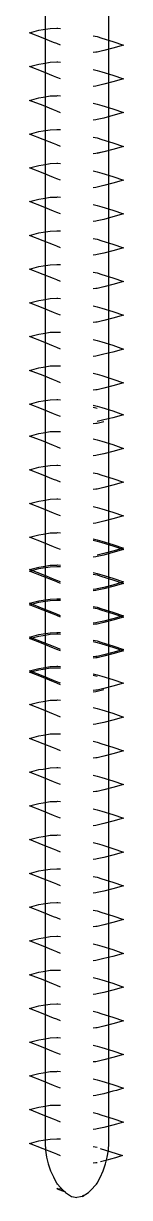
# Model space of a CAD drawing. Extents: x -11.9 to 9.3, y -3.9 to 3.8.
# Drawn here: x -5.79 to -5.703, y -3.869 to -2.779 of the extents above; entities that cross this region are included whole.
import ezdxf

# ---------------------------------------------------------------- set-up
doc = ezdxf.new("R2010")
doc.units = 0
doc.layers.add('SECTIONCUTEDGES', color=7, linetype='CONTINUOUS')

msp = doc.modelspace()

# ---------------------------------------------------------------- linework, layer by layer
at = {"layer": 'SECTIONCUTEDGES'}
for p, q in [((-5.7758, -2.0352), (-5.7758, -3.8182)), ((-5.7171, -3.8182), (-5.7171, -2.0352)), ((-5.7905, -2.7881), (-5.7816, -2.7858)), ((-5.7776, -2.793), (-5.7905, -2.7881)), ((-5.7816, -2.7858), (-5.7776, -2.7852)), ((-5.7776, -2.7852), (-5.7711, -2.7841)), ((-5.7711, -2.7841), (-5.7651, -2.7839)), ((-5.7651, -2.7839), (-5.7641, -2.7838)), ((-5.7641, -2.7838), (-5.7617, -2.784)), ((-5.7683, -2.797), (-5.7776, -2.793)), ((-5.7651, -2.7982), (-5.7683, -2.797)), ((-5.7617, -2.7996), (-5.7651, -2.7982)), ((-5.7316, -2.7908), (-5.7278, -2.7917)), ((-5.7316, -2.7908), (-5.7278, -2.7917)), ((-5.7278, -2.7917), (-5.7234, -2.793)), ((-5.7234, -2.793), (-5.7132, -2.7962)), ((-5.7132, -2.7962), (-5.7033, -2.7996)), ((-5.729, -2.8062), (-5.7316, -2.8065)), ((-5.7278, -2.806), (-5.729, -2.8062)), ((-5.7216, -2.8046), (-5.7278, -2.806)), ((-5.7216, -2.8046), (-5.7278, -2.806)), ((-5.7132, -2.8024), (-5.7216, -2.8046)), ((-5.7033, -2.7996), (-5.7132, -2.8024)), ((-5.7905, -2.8194), (-5.7816, -2.8171)), ((-5.7776, -2.8244), (-5.7905, -2.8194)), ((-5.7816, -2.8171), (-5.7776, -2.8165)), ((-5.7776, -2.8165), (-5.7711, -2.8154)), ((-5.7711, -2.8154), (-5.7651, -2.8152)), ((-5.7651, -2.8152), (-5.7641, -2.8151)), ((-5.7641, -2.8151), (-5.7617, -2.8153)), ((-5.7683, -2.8283), (-5.7776, -2.8244)), ((-5.7651, -2.8295), (-5.7683, -2.8283)), ((-5.7617, -2.8309), (-5.7651, -2.8295)), ((-5.7316, -2.8221), (-5.7278, -2.823)), ((-5.7316, -2.8221), (-5.7278, -2.823)), ((-5.7278, -2.823), (-5.7234, -2.8243)), ((-5.7234, -2.8243), (-5.7132, -2.8275)), ((-5.7132, -2.8275), (-5.7033, -2.8309)), ((-5.7033, -2.8309), (-5.7132, -2.8337)), ((-5.729, -2.8375), (-5.7316, -2.8378)), ((-5.7278, -2.8373), (-5.729, -2.8375)), ((-5.7216, -2.8359), (-5.7278, -2.8373)), ((-5.7216, -2.8359), (-5.7278, -2.8373)), ((-5.7132, -2.8337), (-5.7216, -2.8359)), ((-5.7905, -2.8508), (-5.7816, -2.8484)), ((-5.7776, -2.8557), (-5.7905, -2.8508)), ((-5.7816, -2.8484), (-5.7776, -2.8478)), ((-5.7776, -2.8478), (-5.7711, -2.8467)), ((-5.7711, -2.8467), (-5.7651, -2.8465)), ((-5.7651, -2.8465), (-5.7641, -2.8464)), ((-5.7641, -2.8464), (-5.7617, -2.8466)), ((-5.7316, -2.8535), (-5.7278, -2.8543)), ((-5.7316, -2.8535), (-5.7278, -2.8543)), ((-5.7683, -2.8596), (-5.7776, -2.8557)), ((-5.7651, -2.8608), (-5.7683, -2.8596)), ((-5.7617, -2.8623), (-5.7651, -2.8608)), ((-5.7278, -2.8543), (-5.7234, -2.8557)), ((-5.7234, -2.8557), (-5.7132, -2.8588)), ((-5.7132, -2.8588), (-5.7033, -2.8622)), ((-5.7033, -2.8622), (-5.7132, -2.865)), ((-5.729, -2.8688), (-5.7316, -2.8691)), ((-5.7278, -2.8686), (-5.729, -2.8688)), ((-5.7216, -2.8672), (-5.7278, -2.8686)), ((-5.7216, -2.8672), (-5.7278, -2.8686)), ((-5.7132, -2.865), (-5.7216, -2.8672)), ((-5.7905, -2.8821), (-5.7816, -2.8797)), ((-5.7776, -2.887), (-5.7905, -2.8821)), ((-5.7816, -2.8797), (-5.7776, -2.8791)), ((-5.7776, -2.8791), (-5.7711, -2.878)), ((-5.7711, -2.878), (-5.7651, -2.8778)), ((-5.7651, -2.8778), (-5.7641, -2.8777)), ((-5.7641, -2.8777), (-5.7617, -2.8779)), ((-5.7316, -2.8848), (-5.7278, -2.8857)), ((-5.7316, -2.8848), (-5.7278, -2.8856)), ((-5.7278, -2.8857), (-5.7234, -2.887)), ((-5.7683, -2.8909), (-5.7776, -2.887)), ((-5.7651, -2.8921), (-5.7683, -2.8909)), ((-5.7617, -2.8936), (-5.7651, -2.8921)), ((-5.7234, -2.887), (-5.7132, -2.8902)), ((-5.7132, -2.8964), (-5.7216, -2.8985)), ((-5.7132, -2.8902), (-5.7033, -2.8936)), ((-5.7033, -2.8936), (-5.7132, -2.8964)), ((-5.729, -2.9001), (-5.7316, -2.9004)), ((-5.7278, -2.8999), (-5.729, -2.9001)), ((-5.7216, -2.8985), (-5.7278, -2.9)), ((-5.7216, -2.8985), (-5.7278, -2.8999)), ((-5.7905, -2.9134), (-5.7816, -2.9111)), ((-5.7776, -2.9183), (-5.7905, -2.9134)), ((-5.7816, -2.9111), (-5.7776, -2.9105)), ((-5.7776, -2.9105), (-5.7711, -2.9094)), ((-5.7683, -2.9223), (-5.7776, -2.9183)), ((-5.7711, -2.9094), (-5.7651, -2.9092)), ((-5.7651, -2.9092), (-5.7641, -2.9091)), ((-5.7641, -2.9091), (-5.7617, -2.9093)), ((-5.7316, -2.9161), (-5.7278, -2.917)), ((-5.7316, -2.9161), (-5.7278, -2.917)), ((-5.7278, -2.917), (-5.7234, -2.9183)), ((-5.7234, -2.9183), (-5.7132, -2.9215)), ((-5.7651, -2.9235), (-5.7683, -2.9223)), ((-5.7617, -2.9249), (-5.7651, -2.9235)), ((-5.7132, -2.9277), (-5.7216, -2.9299)), ((-5.7132, -2.9215), (-5.7033, -2.9249)), ((-5.7033, -2.9249), (-5.7132, -2.9277)), ((-5.7776, -2.9418), (-5.7711, -2.9407)), ((-5.7711, -2.9407), (-5.7651, -2.9405)), ((-5.7651, -2.9405), (-5.7641, -2.9404)), ((-5.7641, -2.9404), (-5.7617, -2.9406)), ((-5.729, -2.9315), (-5.7316, -2.9318)), ((-5.7278, -2.9313), (-5.729, -2.9315)), ((-5.7216, -2.9299), (-5.7278, -2.9313)), ((-5.7216, -2.9299), (-5.7278, -2.9313)), ((-5.7905, -2.9447), (-5.7816, -2.9424)), ((-5.7776, -2.9496), (-5.7905, -2.9447)), ((-5.7816, -2.9424), (-5.7776, -2.9418)), ((-5.7683, -2.9536), (-5.7776, -2.9496)), ((-5.7316, -2.9474), (-5.7278, -2.9483)), ((-5.7316, -2.9474), (-5.7278, -2.9483)), ((-5.7278, -2.9483), (-5.7234, -2.9496)), ((-5.7234, -2.9496), (-5.7132, -2.9528)), ((-5.7651, -2.9548), (-5.7683, -2.9536)), ((-5.7617, -2.9562), (-5.7651, -2.9548)), ((-5.7216, -2.9612), (-5.7278, -2.9626)), ((-5.7216, -2.9612), (-5.7278, -2.9626)), ((-5.7132, -2.959), (-5.7216, -2.9612)), ((-5.7132, -2.9528), (-5.7033, -2.9562)), ((-5.7033, -2.9562), (-5.7132, -2.959)), ((-5.7816, -2.9737), (-5.7776, -2.9731)), ((-5.7776, -2.9731), (-5.7711, -2.972)), ((-5.7711, -2.972), (-5.7651, -2.9718)), ((-5.7651, -2.9718), (-5.7641, -2.9717)), ((-5.7641, -2.9717), (-5.7617, -2.9719)), ((-5.729, -2.9628), (-5.7316, -2.9631)), ((-5.7278, -2.9626), (-5.729, -2.9628)), ((-5.7905, -2.9761), (-5.7816, -2.9737)), ((-5.7776, -2.981), (-5.7905, -2.9761)), ((-5.7683, -2.9849), (-5.7776, -2.981)), ((-5.7316, -2.9788), (-5.7278, -2.9796)), ((-5.7316, -2.9788), (-5.7278, -2.9796)), ((-5.7278, -2.9796), (-5.7234, -2.981)), ((-5.7234, -2.981), (-5.7132, -2.9841)), ((-5.7132, -2.9841), (-5.7033, -2.9875)), ((-5.7651, -2.9861), (-5.7683, -2.9849)), ((-5.7617, -2.9876), (-5.7651, -2.9861)), ((-5.729, -2.9941), (-5.7316, -2.9944)), ((-5.7278, -2.9939), (-5.729, -2.9941)), ((-5.7216, -2.9925), (-5.7278, -2.9939)), ((-5.7216, -2.9925), (-5.7278, -2.9939)), ((-5.7132, -2.9903), (-5.7216, -2.9925)), ((-5.7033, -2.9875), (-5.7132, -2.9903)), ((-5.7905, -3.0074), (-5.7816, -3.005)), ((-5.7816, -3.005), (-5.7776, -3.0044)), ((-5.7776, -3.0044), (-5.7711, -3.0033)), ((-5.7711, -3.0033), (-5.7651, -3.0031)), ((-5.7651, -3.0031), (-5.7641, -3.003)), ((-5.7641, -3.003), (-5.7617, -3.0032)), ((-5.7776, -3.0123), (-5.7905, -3.0074)), ((-5.7683, -3.0162), (-5.7776, -3.0123)), ((-5.7651, -3.0174), (-5.7683, -3.0162)), ((-5.7316, -3.0101), (-5.7278, -3.0109)), ((-5.7316, -3.0101), (-5.7278, -3.0109)), ((-5.7278, -3.0109), (-5.7234, -3.0123)), ((-5.7234, -3.0123), (-5.7132, -3.0154)), ((-5.7132, -3.0154), (-5.7033, -3.0189)), ((-5.7617, -3.0189), (-5.7651, -3.0174)), ((-5.729, -3.0254), (-5.7316, -3.0257)), ((-5.7278, -3.0252), (-5.729, -3.0254)), ((-5.7216, -3.0238), (-5.7278, -3.0252)), ((-5.7216, -3.0238), (-5.7278, -3.0252)), ((-5.7132, -3.0216), (-5.7216, -3.0238)), ((-5.7033, -3.0189), (-5.7132, -3.0216)), ((-5.7905, -3.0387), (-5.7816, -3.0364)), ((-5.7776, -3.0436), (-5.7905, -3.0387)), ((-5.7816, -3.0364), (-5.7776, -3.0358)), ((-5.7776, -3.0358), (-5.7711, -3.0346)), ((-5.7711, -3.0346), (-5.7651, -3.0344)), ((-5.7651, -3.0344), (-5.7641, -3.0343)), ((-5.7641, -3.0343), (-5.7617, -3.0345)), ((-5.7683, -3.0475), (-5.7776, -3.0436)), ((-5.7651, -3.0487), (-5.7683, -3.0475)), ((-5.7617, -3.0502), (-5.7651, -3.0487)), ((-5.7316, -3.0414), (-5.7278, -3.0423)), ((-5.7316, -3.0414), (-5.7278, -3.0423)), ((-5.7278, -3.0423), (-5.7234, -3.0436)), ((-5.7234, -3.0436), (-5.7132, -3.0467)), ((-5.7132, -3.0467), (-5.7033, -3.0502)), ((-5.729, -3.0567), (-5.7316, -3.057)), ((-5.7278, -3.0565), (-5.729, -3.0567)), ((-5.7216, -3.0551), (-5.7278, -3.0565)), ((-5.7216, -3.0551), (-5.7278, -3.0565)), ((-5.7132, -3.053), (-5.7216, -3.0551)), ((-5.7033, -3.0502), (-5.7132, -3.053)), ((-5.7905, -3.07), (-5.7816, -3.0677)), ((-5.7776, -3.0749), (-5.7905, -3.07)), ((-5.7816, -3.0677), (-5.7776, -3.0671)), ((-5.7776, -3.0671), (-5.7711, -3.0659)), ((-5.7711, -3.0659), (-5.7651, -3.0657)), ((-5.7651, -3.0657), (-5.7641, -3.0657)), ((-5.7641, -3.0657), (-5.7617, -3.0658)), ((-5.7683, -3.0788), (-5.7776, -3.0749)), ((-5.7651, -3.08), (-5.7683, -3.0788)), ((-5.7617, -3.0815), (-5.7651, -3.08)), ((-5.7316, -3.0727), (-5.7278, -3.0736)), ((-5.7316, -3.0727), (-5.7278, -3.0736)), ((-5.7278, -3.0736), (-5.7234, -3.0749)), ((-5.7234, -3.0749), (-5.7132, -3.078)), ((-5.7132, -3.078), (-5.7033, -3.0815)), ((-5.7033, -3.0815), (-5.7132, -3.0843)), ((-5.729, -3.088), (-5.7316, -3.0884)), ((-5.7278, -3.0879), (-5.729, -3.088)), ((-5.7216, -3.0864), (-5.7278, -3.0879)), ((-5.7216, -3.0864), (-5.7278, -3.0879)), ((-5.7132, -3.0843), (-5.7216, -3.0864)), ((-5.7905, -3.1013), (-5.7816, -3.099)), ((-5.7776, -3.1062), (-5.7905, -3.1013)), ((-5.7816, -3.099), (-5.7776, -3.0984)), ((-5.7776, -3.0984), (-5.7711, -3.0972)), ((-5.7711, -3.0972), (-5.7651, -3.097)), ((-5.7651, -3.097), (-5.7641, -3.097)), ((-5.7641, -3.097), (-5.7617, -3.0972)), ((-5.7316, -3.104), (-5.7278, -3.1049)), ((-5.7316, -3.104), (-5.7278, -3.1049)), ((-5.7683, -3.1101), (-5.7776, -3.1062)), ((-5.7651, -3.1113), (-5.7683, -3.1101)), ((-5.7617, -3.1128), (-5.7651, -3.1113)), ((-5.7278, -3.1049), (-5.7234, -3.1062)), ((-5.7234, -3.1062), (-5.7132, -3.1094)), ((-5.7132, -3.1094), (-5.7033, -3.1128)), ((-5.7033, -3.1128), (-5.7132, -3.1156)), ((-5.729, -3.1194), (-5.7316, -3.1197)), ((-5.7278, -3.1192), (-5.729, -3.1194)), ((-5.7216, -3.1177), (-5.7278, -3.1192)), ((-5.7216, -3.1177), (-5.7278, -3.1192)), ((-5.7132, -3.1156), (-5.7216, -3.1177)), ((-5.7905, -3.1326), (-5.7816, -3.1303)), ((-5.7776, -3.1375), (-5.7905, -3.1326)), ((-5.7816, -3.1303), (-5.7776, -3.1297)), ((-5.7776, -3.1297), (-5.7711, -3.1285)), ((-5.7711, -3.1285), (-5.7651, -3.1284)), ((-5.7651, -3.1284), (-5.7641, -3.1283)), ((-5.7641, -3.1283), (-5.7617, -3.1285)), ((-5.7316, -3.1336), (-5.7278, -3.1345)), ((-5.7316, -3.1353), (-5.7278, -3.1362)), ((-5.7278, -3.1345), (-5.7234, -3.1358)), ((-5.7234, -3.1358), (-5.7132, -3.1389)), ((-5.7683, -3.1415), (-5.7776, -3.1375)), ((-5.7651, -3.1427), (-5.7683, -3.1415)), ((-5.7617, -3.1441), (-5.7651, -3.1427)), ((-5.7216, -3.1473), (-5.7278, -3.1488)), ((-5.7132, -3.1452), (-5.7216, -3.1473)), ((-5.7132, -3.1389), (-5.7033, -3.1424)), ((-5.7033, -3.1424), (-5.7132, -3.1452)), ((-5.7776, -3.1593), (-5.7711, -3.1581)), ((-5.7711, -3.1581), (-5.7651, -3.1579)), ((-5.7651, -3.1579), (-5.7641, -3.1579)), ((-5.7641, -3.1579), (-5.7617, -3.158)), ((-5.729, -3.1507), (-5.7316, -3.151)), ((-5.7278, -3.1505), (-5.729, -3.1507)), ((-5.7216, -3.1491), (-5.7278, -3.1505)), ((-5.7905, -3.1622), (-5.7816, -3.1599)), ((-5.7776, -3.1671), (-5.7905, -3.1622)), ((-5.7816, -3.1599), (-5.7776, -3.1593)), ((-5.7683, -3.171), (-5.7776, -3.1671)), ((-5.7316, -3.1649), (-5.7278, -3.1658)), ((-5.7316, -3.1649), (-5.7278, -3.1658)), ((-5.7278, -3.1658), (-5.7234, -3.1671)), ((-5.7234, -3.1671), (-5.7132, -3.1702)), ((-5.7651, -3.1722), (-5.7683, -3.171)), ((-5.7617, -3.1737), (-5.7651, -3.1722)), ((-5.729, -3.1802), (-5.7316, -3.1806)), ((-5.7278, -3.1801), (-5.729, -3.1802)), ((-5.7216, -3.1786), (-5.7278, -3.1801)), ((-5.7216, -3.1786), (-5.7278, -3.1801)), ((-5.7132, -3.1765), (-5.7216, -3.1786)), ((-5.7132, -3.1702), (-5.7033, -3.1737)), ((-5.7033, -3.1737), (-5.7132, -3.1765)), ((-5.7816, -3.1912), (-5.7776, -3.1906)), ((-5.7776, -3.1906), (-5.7711, -3.1894)), ((-5.7711, -3.1894), (-5.7651, -3.1893)), ((-5.7651, -3.1893), (-5.7641, -3.1892)), ((-5.7641, -3.1892), (-5.7617, -3.1894)), ((-5.7905, -3.1935), (-5.7816, -3.1912)), ((-5.7776, -3.1984), (-5.7905, -3.1935)), ((-5.7683, -3.2024), (-5.7776, -3.1984)), ((-5.7316, -3.1962), (-5.7278, -3.1971)), ((-5.7316, -3.1962), (-5.7278, -3.1971)), ((-5.7278, -3.1971), (-5.7234, -3.1984)), ((-5.7234, -3.1984), (-5.7132, -3.2016)), ((-5.7132, -3.2016), (-5.7033, -3.205)), ((-5.7651, -3.2036), (-5.7683, -3.2024)), ((-5.7617, -3.205), (-5.7651, -3.2036)), ((-5.729, -3.2116), (-5.7316, -3.2119)), ((-5.7278, -3.2114), (-5.729, -3.2116)), ((-5.7216, -3.2099), (-5.7278, -3.2114)), ((-5.7216, -3.2099), (-5.7278, -3.2114)), ((-5.7132, -3.2078), (-5.7216, -3.2099)), ((-5.7033, -3.205), (-5.7132, -3.2078)), ((-5.7905, -3.2248), (-5.7816, -3.2225)), ((-5.7816, -3.2225), (-5.7776, -3.2219)), ((-5.7776, -3.2219), (-5.7711, -3.2208)), ((-5.7711, -3.2208), (-5.7651, -3.2206)), ((-5.7651, -3.2206), (-5.7641, -3.2205)), ((-5.7641, -3.2205), (-5.7617, -3.2207)), ((-5.7776, -3.2297), (-5.7905, -3.2248)), ((-5.7683, -3.2337), (-5.7776, -3.2297)), ((-5.7651, -3.2349), (-5.7683, -3.2337)), ((-5.7316, -3.2275), (-5.7278, -3.2284)), ((-5.7316, -3.2275), (-5.7278, -3.2284)), ((-5.7278, -3.2284), (-5.7234, -3.2297)), ((-5.7234, -3.2297), (-5.7132, -3.2329)), ((-5.7132, -3.2329), (-5.7033, -3.2363)), ((-5.7617, -3.2363), (-5.7651, -3.2349)), ((-5.729, -3.2429), (-5.7316, -3.2432)), ((-5.7278, -3.2427), (-5.729, -3.2429)), ((-5.7216, -3.2413), (-5.7278, -3.2427)), ((-5.7216, -3.2413), (-5.7278, -3.2427)), ((-5.7132, -3.2391), (-5.7216, -3.2413)), ((-5.7033, -3.2363), (-5.7132, -3.2391)), ((-5.7905, -3.2561), (-5.7816, -3.2538)), ((-5.7776, -3.261), (-5.7905, -3.2561)), ((-5.7816, -3.2538), (-5.7776, -3.2532)), ((-5.7776, -3.2532), (-5.7711, -3.2521)), ((-5.7711, -3.2521), (-5.7651, -3.2519)), ((-5.7651, -3.2519), (-5.7641, -3.2518)), ((-5.7641, -3.2518), (-5.7617, -3.252)), ((-5.7683, -3.265), (-5.7776, -3.261)), ((-5.7651, -3.2662), (-5.7683, -3.265)), ((-5.7617, -3.2676), (-5.7651, -3.2662)), ((-5.7316, -3.2575), (-5.7278, -3.2584)), ((-5.7316, -3.2588), (-5.7278, -3.2597)), ((-5.7316, -3.2588), (-5.7278, -3.2597)), ((-5.7278, -3.2584), (-5.7234, -3.2597)), ((-5.7278, -3.2597), (-5.7234, -3.261)), ((-5.7234, -3.2597), (-5.7132, -3.2629)), ((-5.7234, -3.261), (-5.7132, -3.2642)), ((-5.7132, -3.2629), (-5.7033, -3.2663)), ((-5.7132, -3.2642), (-5.7033, -3.2676)), ((-5.7033, -3.2663), (-5.7132, -3.2691)), ((-5.729, -3.2742), (-5.7316, -3.2745)), ((-5.7278, -3.274), (-5.729, -3.2742)), ((-5.7216, -3.2713), (-5.7278, -3.2727)), ((-5.7216, -3.2726), (-5.7278, -3.274)), ((-5.7216, -3.2726), (-5.7278, -3.274)), ((-5.7132, -3.2691), (-5.7216, -3.2713)), ((-5.7132, -3.2704), (-5.7216, -3.2726)), ((-5.7033, -3.2676), (-5.7132, -3.2704)), ((-5.7905, -3.2861), (-5.7816, -3.2838)), ((-5.7905, -3.2875), (-5.7816, -3.2851)), ((-5.7776, -3.291), (-5.7905, -3.2861)), ((-5.7776, -3.2924), (-5.7905, -3.2875)), ((-5.7816, -3.2838), (-5.7776, -3.2832)), ((-5.7816, -3.2851), (-5.7776, -3.2845)), ((-5.7776, -3.2832), (-5.7711, -3.2821)), ((-5.7776, -3.2845), (-5.7711, -3.2834)), ((-5.7711, -3.2821), (-5.7651, -3.2819)), ((-5.7711, -3.2834), (-5.7651, -3.2832)), ((-5.7651, -3.2819), (-5.7641, -3.2818)), ((-5.7651, -3.2832), (-5.7641, -3.2831)), ((-5.7641, -3.2818), (-5.7617, -3.282)), ((-5.7641, -3.2831), (-5.7617, -3.2833)), ((-5.7316, -3.2888), (-5.7278, -3.2897)), ((-5.7316, -3.2888), (-5.7278, -3.2897)), ((-5.7683, -3.295), (-5.7776, -3.291)), ((-5.7683, -3.2963), (-5.7776, -3.2924)), ((-5.7651, -3.2962), (-5.7683, -3.295)), ((-5.7651, -3.2975), (-5.7683, -3.2963)), ((-5.7617, -3.2976), (-5.7651, -3.2962)), ((-5.7617, -3.299), (-5.7651, -3.2975)), ((-5.7316, -3.2902), (-5.7278, -3.291)), ((-5.7316, -3.2902), (-5.7278, -3.291)), ((-5.7278, -3.2897), (-5.7234, -3.291)), ((-5.7278, -3.291), (-5.7234, -3.2924)), ((-5.7234, -3.291), (-5.7132, -3.2942)), ((-5.7234, -3.2924), (-5.7132, -3.2955)), ((-5.7132, -3.2942), (-5.7033, -3.2976)), ((-5.7132, -3.2955), (-5.7033, -3.2989)), ((-5.7033, -3.2976), (-5.7132, -3.3004)), ((-5.7033, -3.2989), (-5.7132, -3.3017)), ((-5.729, -3.3042), (-5.7316, -3.3045)), ((-5.729, -3.3055), (-5.7316, -3.3058)), ((-5.7278, -3.304), (-5.729, -3.3042)), ((-5.7278, -3.3053), (-5.729, -3.3055)), ((-5.7216, -3.3026), (-5.7278, -3.304)), ((-5.7216, -3.3026), (-5.7278, -3.304)), ((-5.7216, -3.3039), (-5.7278, -3.3053)), ((-5.7216, -3.3039), (-5.7278, -3.3053)), ((-5.7132, -3.3004), (-5.7216, -3.3026)), ((-5.7132, -3.3017), (-5.7216, -3.3039)), ((-5.7905, -3.3174), (-5.7816, -3.3151)), ((-5.7905, -3.3188), (-5.7816, -3.3164)), ((-5.7776, -3.3224), (-5.7905, -3.3174)), ((-5.7776, -3.3237), (-5.7905, -3.3188)), ((-5.7816, -3.3151), (-5.7776, -3.3145)), ((-5.7816, -3.3164), (-5.7776, -3.3158)), ((-5.7776, -3.3145), (-5.7711, -3.3134)), ((-5.7776, -3.3158), (-5.7711, -3.3147)), ((-5.7711, -3.3134), (-5.7651, -3.3132)), ((-5.7711, -3.3147), (-5.7651, -3.3145)), ((-5.7651, -3.3132), (-5.7641, -3.3131)), ((-5.7651, -3.3145), (-5.7641, -3.3144)), ((-5.7641, -3.3131), (-5.7617, -3.3133)), ((-5.7641, -3.3144), (-5.7617, -3.3146)), ((-5.7316, -3.3202), (-5.7278, -3.321)), ((-5.7316, -3.3202), (-5.7278, -3.321)), ((-5.7316, -3.3215), (-5.7278, -3.3223)), ((-5.7316, -3.3215), (-5.7278, -3.3223)), ((-5.7278, -3.321), (-5.7234, -3.3224)), ((-5.7683, -3.3263), (-5.7776, -3.3224)), ((-5.7683, -3.3276), (-5.7776, -3.3237)), ((-5.7651, -3.3275), (-5.7683, -3.3263)), ((-5.7651, -3.3288), (-5.7683, -3.3276)), ((-5.7617, -3.329), (-5.7651, -3.3275)), ((-5.7617, -3.3303), (-5.7651, -3.3288)), ((-5.7278, -3.3223), (-5.7234, -3.3237)), ((-5.7234, -3.3224), (-5.7132, -3.3255)), ((-5.7234, -3.3237), (-5.7132, -3.3268)), ((-5.7132, -3.3317), (-5.7216, -3.3339)), ((-5.7132, -3.3255), (-5.7033, -3.3289)), ((-5.7132, -3.3268), (-5.7033, -3.3303)), ((-5.7033, -3.3289), (-5.7132, -3.3317)), ((-5.7033, -3.3303), (-5.7132, -3.333)), ((-5.729, -3.3355), (-5.7316, -3.3358)), ((-5.729, -3.3368), (-5.7316, -3.3371)), ((-5.7278, -3.3353), (-5.729, -3.3355)), ((-5.7278, -3.3366), (-5.729, -3.3368)), ((-5.7216, -3.3339), (-5.7278, -3.3353)), ((-5.7216, -3.3339), (-5.7278, -3.3353)), ((-5.7216, -3.3352), (-5.7278, -3.3366)), ((-5.7216, -3.3352), (-5.7278, -3.3366)), ((-5.7132, -3.333), (-5.7216, -3.3352)), ((-5.7905, -3.3488), (-5.7816, -3.3464)), ((-5.7905, -3.3501), (-5.7816, -3.3478)), ((-5.7776, -3.3537), (-5.7905, -3.3488)), ((-5.7776, -3.355), (-5.7905, -3.3501)), ((-5.7816, -3.3464), (-5.7776, -3.3458)), ((-5.7816, -3.3478), (-5.7776, -3.3472)), ((-5.7776, -3.3458), (-5.7711, -3.3447)), ((-5.7776, -3.3472), (-5.7711, -3.346)), ((-5.7683, -3.3576), (-5.7776, -3.3537)), ((-5.7711, -3.3447), (-5.7651, -3.3445)), ((-5.7711, -3.346), (-5.7651, -3.3458)), ((-5.7651, -3.3445), (-5.7641, -3.3444)), ((-5.7651, -3.3458), (-5.7641, -3.3457)), ((-5.7641, -3.3444), (-5.7617, -3.3446)), ((-5.7641, -3.3457), (-5.7617, -3.3459)), ((-5.7316, -3.3515), (-5.7278, -3.3523)), ((-5.7316, -3.3515), (-5.7278, -3.3523)), ((-5.7316, -3.3528), (-5.7278, -3.3536)), ((-5.7316, -3.3528), (-5.7278, -3.3536)), ((-5.7278, -3.3523), (-5.7234, -3.3537)), ((-5.7278, -3.3536), (-5.7234, -3.355)), ((-5.7234, -3.3537), (-5.7132, -3.3568)), ((-5.7683, -3.3589), (-5.7776, -3.355)), ((-5.7651, -3.3588), (-5.7683, -3.3576)), ((-5.7651, -3.3601), (-5.7683, -3.3589)), ((-5.7617, -3.3603), (-5.7651, -3.3588)), ((-5.7617, -3.3616), (-5.7651, -3.3601)), ((-5.7216, -3.3652), (-5.7278, -3.3666)), ((-5.7216, -3.3652), (-5.7278, -3.3666)), ((-5.7234, -3.355), (-5.7132, -3.3581)), ((-5.7132, -3.363), (-5.7216, -3.3652)), ((-5.7132, -3.3644), (-5.7216, -3.3665)), ((-5.7132, -3.3568), (-5.7033, -3.3603)), ((-5.7132, -3.3581), (-5.7033, -3.3616)), ((-5.7033, -3.3603), (-5.7132, -3.363)), ((-5.7033, -3.3616), (-5.7132, -3.3644)), ((-5.7776, -3.3772), (-5.7711, -3.376)), ((-5.7711, -3.376), (-5.7651, -3.3758)), ((-5.7651, -3.3758), (-5.7641, -3.3757)), ((-5.7641, -3.3757), (-5.7617, -3.3759)), ((-5.729, -3.3668), (-5.7316, -3.3671)), ((-5.729, -3.3681), (-5.7316, -3.3684)), ((-5.7278, -3.3666), (-5.729, -3.3668)), ((-5.7278, -3.3679), (-5.729, -3.3681)), ((-5.7216, -3.3665), (-5.7278, -3.3679)), ((-5.7216, -3.3665), (-5.7278, -3.3679)), ((-5.7905, -3.3801), (-5.7816, -3.3778)), ((-5.7905, -3.3814), (-5.7816, -3.3791)), ((-5.7776, -3.385), (-5.7905, -3.3801)), ((-5.7776, -3.3863), (-5.7905, -3.3814)), ((-5.7816, -3.3778), (-5.7776, -3.3772)), ((-5.7816, -3.3791), (-5.7776, -3.3785)), ((-5.7776, -3.3785), (-5.7711, -3.3773)), ((-5.7683, -3.3889), (-5.7776, -3.385)), ((-5.7683, -3.3902), (-5.7776, -3.3863)), ((-5.7711, -3.3773), (-5.7651, -3.3771)), ((-5.7651, -3.3771), (-5.7641, -3.3771)), ((-5.7641, -3.3771), (-5.7617, -3.3772)), ((-5.7316, -3.3828), (-5.7278, -3.3836)), ((-5.7316, -3.3828), (-5.7278, -3.3836)), ((-5.7316, -3.3841), (-5.7278, -3.385)), ((-5.7278, -3.3836), (-5.7234, -3.385)), ((-5.7234, -3.385), (-5.7132, -3.3881)), ((-5.7651, -3.3901), (-5.7683, -3.3889)), ((-5.7651, -3.3914), (-5.7683, -3.3902)), ((-5.7617, -3.3916), (-5.7651, -3.3901)), ((-5.7617, -3.3929), (-5.7651, -3.3914)), ((-5.729, -3.3981), (-5.7316, -3.3984)), ((-5.7278, -3.3979), (-5.729, -3.3981)), ((-5.7216, -3.3965), (-5.7278, -3.3979)), ((-5.7216, -3.3965), (-5.7278, -3.3979)), ((-5.7216, -3.3978), (-5.7278, -3.3993)), ((-5.7132, -3.3943), (-5.7216, -3.3965)), ((-5.7132, -3.3881), (-5.7033, -3.3916)), ((-5.7033, -3.3916), (-5.7132, -3.3943)), ((-5.7816, -3.4091), (-5.7776, -3.4085)), ((-5.7776, -3.4085), (-5.7711, -3.4073)), ((-5.7711, -3.4073), (-5.7651, -3.4071)), ((-5.7651, -3.4071), (-5.7641, -3.407)), ((-5.7641, -3.407), (-5.7617, -3.4072)), ((-5.729, -3.3994), (-5.7316, -3.3998)), ((-5.7278, -3.3993), (-5.729, -3.3994)), ((-5.7905, -3.4114), (-5.7816, -3.4091)), ((-5.7776, -3.4163), (-5.7905, -3.4114)), ((-5.7683, -3.4202), (-5.7776, -3.4163)), ((-5.7316, -3.4141), (-5.7278, -3.415)), ((-5.7316, -3.4141), (-5.7278, -3.415)), ((-5.7278, -3.415), (-5.7234, -3.4163)), ((-5.7234, -3.4163), (-5.7132, -3.4194)), ((-5.7132, -3.4194), (-5.7033, -3.4229)), ((-5.7651, -3.4214), (-5.7683, -3.4202)), ((-5.7617, -3.4229), (-5.7651, -3.4214)), ((-5.729, -3.4294), (-5.7316, -3.4298)), ((-5.7278, -3.4293), (-5.729, -3.4294)), ((-5.7216, -3.4278), (-5.7278, -3.4293)), ((-5.7216, -3.4278), (-5.7278, -3.4293)), ((-5.7132, -3.4257), (-5.7216, -3.4278)), ((-5.7033, -3.4229), (-5.7132, -3.4257)), ((-5.7905, -3.4427), (-5.7816, -3.4404)), ((-5.7816, -3.4404), (-5.7776, -3.4398)), ((-5.7776, -3.4398), (-5.7711, -3.4386)), ((-5.7711, -3.4386), (-5.7651, -3.4384)), ((-5.7651, -3.4384), (-5.7641, -3.4384)), ((-5.7641, -3.4384), (-5.7617, -3.4386)), ((-5.7776, -3.4476), (-5.7905, -3.4427)), ((-5.7683, -3.4515), (-5.7776, -3.4476)), ((-5.7651, -3.4527), (-5.7683, -3.4515)), ((-5.7316, -3.4454), (-5.7278, -3.4463)), ((-5.7316, -3.4454), (-5.7278, -3.4463)), ((-5.7278, -3.4463), (-5.7234, -3.4476)), ((-5.7234, -3.4476), (-5.7132, -3.4508)), ((-5.7132, -3.4508), (-5.7033, -3.4542)), ((-5.7617, -3.4542), (-5.7651, -3.4527)), ((-5.729, -3.4607), (-5.7316, -3.4611)), ((-5.7278, -3.4606), (-5.729, -3.4607)), ((-5.7216, -3.4591), (-5.7278, -3.4606)), ((-5.7216, -3.4591), (-5.7278, -3.4606)), ((-5.7132, -3.457), (-5.7216, -3.4591)), ((-5.7033, -3.4542), (-5.7132, -3.457)), ((-5.7905, -3.474), (-5.7816, -3.4717)), ((-5.7776, -3.4789), (-5.7905, -3.474)), ((-5.7816, -3.4717), (-5.7776, -3.4711)), ((-5.7776, -3.4711), (-5.7711, -3.4699)), ((-5.7711, -3.4699), (-5.7651, -3.4698)), ((-5.7651, -3.4698), (-5.7641, -3.4697)), ((-5.7641, -3.4697), (-5.7617, -3.4699)), ((-5.7683, -3.4829), (-5.7776, -3.4789)), ((-5.7651, -3.4841), (-5.7683, -3.4829)), ((-5.7617, -3.4855), (-5.7651, -3.4841)), ((-5.7316, -3.4767), (-5.7278, -3.4776)), ((-5.7316, -3.4767), (-5.7278, -3.4776)), ((-5.7278, -3.4776), (-5.7234, -3.4789)), ((-5.7234, -3.4789), (-5.7132, -3.4821)), ((-5.7132, -3.4821), (-5.7033, -3.4855)), ((-5.729, -3.4921), (-5.7316, -3.4924)), ((-5.7278, -3.4919), (-5.729, -3.4921)), ((-5.7216, -3.4904), (-5.7278, -3.4919)), ((-5.7216, -3.4904), (-5.7278, -3.4919)), ((-5.7132, -3.4883), (-5.7216, -3.4904)), ((-5.7033, -3.4855), (-5.7132, -3.4883)), ((-5.7905, -3.5053), (-5.7816, -3.503)), ((-5.7776, -3.5102), (-5.7905, -3.5053)), ((-5.7816, -3.503), (-5.7776, -3.5024)), ((-5.7776, -3.5024), (-5.7711, -3.5013)), ((-5.7711, -3.5013), (-5.7651, -3.5011)), ((-5.7651, -3.5011), (-5.7641, -3.501)), ((-5.7641, -3.501), (-5.7617, -3.5012)), ((-5.7683, -3.5142), (-5.7776, -3.5102)), ((-5.7651, -3.5154), (-5.7683, -3.5142)), ((-5.7617, -3.5168), (-5.7651, -3.5154)), ((-5.7316, -3.508), (-5.7278, -3.5089)), ((-5.7316, -3.508), (-5.7278, -3.5089)), ((-5.7278, -3.5089), (-5.7234, -3.5102)), ((-5.7234, -3.5102), (-5.7132, -3.5134)), ((-5.7132, -3.5134), (-5.7033, -3.5168)), ((-5.7033, -3.5168), (-5.7132, -3.5196)), ((-5.729, -3.5234), (-5.7316, -3.5237)), ((-5.7278, -3.5232), (-5.729, -3.5234)), ((-5.7216, -3.5218), (-5.7278, -3.5232)), ((-5.7216, -3.5218), (-5.7278, -3.5232)), ((-5.7132, -3.5196), (-5.7216, -3.5218)), ((-5.7905, -3.5366), (-5.7816, -3.5343)), ((-5.7776, -3.5416), (-5.7905, -3.5366)), ((-5.7816, -3.5343), (-5.7776, -3.5337)), ((-5.7776, -3.5337), (-5.7711, -3.5326)), ((-5.7711, -3.5326), (-5.7651, -3.5324)), ((-5.7651, -3.5324), (-5.7641, -3.5323)), ((-5.7641, -3.5323), (-5.7617, -3.5325)), ((-5.7316, -3.5394), (-5.7278, -3.5402)), ((-5.7316, -3.5394), (-5.7278, -3.5402)), ((-5.7683, -3.5455), (-5.7776, -3.5416)), ((-5.7651, -3.5467), (-5.7683, -3.5455)), ((-5.7617, -3.5481), (-5.7651, -3.5467)), ((-5.7278, -3.5402), (-5.7234, -3.5415)), ((-5.7234, -3.5415), (-5.7132, -3.5447)), ((-5.7132, -3.5447), (-5.7033, -3.5481)), ((-5.7033, -3.5481), (-5.7132, -3.5509)), ((-5.729, -3.5547), (-5.7316, -3.555)), ((-5.7278, -3.5545), (-5.729, -3.5547)), ((-5.7216, -3.5531), (-5.7278, -3.5545)), ((-5.7216, -3.5531), (-5.7278, -3.5545)), ((-5.7132, -3.5509), (-5.7216, -3.5531)), ((-5.7905, -3.568), (-5.7816, -3.5656)), ((-5.7776, -3.5729), (-5.7905, -3.568)), ((-5.7816, -3.5656), (-5.7776, -3.565)), ((-5.7776, -3.565), (-5.7711, -3.5639)), ((-5.7711, -3.5639), (-5.7651, -3.5637)), ((-5.7651, -3.5637), (-5.7641, -3.5636)), ((-5.7641, -3.5636), (-5.7617, -3.5638)), ((-5.7316, -3.5707), (-5.7278, -3.5715)), ((-5.7316, -3.5707), (-5.7278, -3.5715)), ((-5.7278, -3.5715), (-5.7234, -3.5729)), ((-5.7683, -3.5768), (-5.7776, -3.5729)), ((-5.7651, -3.578), (-5.7683, -3.5768)), ((-5.7617, -3.5795), (-5.7651, -3.578)), ((-5.7234, -3.5729), (-5.7132, -3.576)), ((-5.7132, -3.5822), (-5.7216, -3.5844)), ((-5.7132, -3.576), (-5.7033, -3.5795)), ((-5.7033, -3.5795), (-5.7132, -3.5822)), ((-5.729, -3.586), (-5.7316, -3.5863)), ((-5.7278, -3.5858), (-5.729, -3.586)), ((-5.7216, -3.5844), (-5.7278, -3.5858)), ((-5.7216, -3.5844), (-5.7278, -3.5858)), ((-5.7905, -3.5993), (-5.7816, -3.5969)), ((-5.7776, -3.6042), (-5.7905, -3.5993)), ((-5.7816, -3.5969), (-5.7776, -3.5963)), ((-5.7776, -3.5963), (-5.7711, -3.5952)), ((-5.7683, -3.6081), (-5.7776, -3.6042)), ((-5.7711, -3.5952), (-5.7651, -3.595)), ((-5.7651, -3.595), (-5.7641, -3.5949)), ((-5.7641, -3.5949), (-5.7617, -3.5951)), ((-5.7316, -3.602), (-5.7278, -3.6028)), ((-5.7316, -3.602), (-5.7278, -3.6028)), ((-5.7278, -3.6028), (-5.7234, -3.6042)), ((-5.7234, -3.6042), (-5.7132, -3.6073)), ((-5.7651, -3.6093), (-5.7683, -3.6081)), ((-5.7617, -3.6108), (-5.7651, -3.6093)), ((-5.7216, -3.6157), (-5.7278, -3.6171)), ((-5.7216, -3.6157), (-5.7278, -3.6171)), ((-5.7132, -3.6135), (-5.7216, -3.6157)), ((-5.7132, -3.6073), (-5.7033, -3.6108)), ((-5.7033, -3.6108), (-5.7132, -3.6135)), ((-5.7776, -3.6277), (-5.7711, -3.6265)), ((-5.7711, -3.6265), (-5.7651, -3.6263)), ((-5.7651, -3.6263), (-5.7641, -3.6262)), ((-5.7641, -3.6262), (-5.7617, -3.6264)), ((-5.729, -3.6173), (-5.7316, -3.6176)), ((-5.7278, -3.6171), (-5.729, -3.6173)), ((-5.7905, -3.6306), (-5.7816, -3.6283)), ((-5.7776, -3.6355), (-5.7905, -3.6306)), ((-5.7816, -3.6283), (-5.7776, -3.6277)), ((-5.7683, -3.6394), (-5.7776, -3.6355)), ((-5.7316, -3.6333), (-5.7278, -3.6342)), ((-5.7316, -3.6333), (-5.7278, -3.6342)), ((-5.7278, -3.6342), (-5.7234, -3.6355)), ((-5.7234, -3.6355), (-5.7132, -3.6386)), ((-5.7651, -3.6406), (-5.7683, -3.6394)), ((-5.7617, -3.6421), (-5.7651, -3.6406)), ((-5.7278, -3.6485), (-5.729, -3.6486)), ((-5.7216, -3.647), (-5.7278, -3.6485)), ((-5.7216, -3.647), (-5.7278, -3.6485)), ((-5.7132, -3.6449), (-5.7216, -3.647)), ((-5.7132, -3.6386), (-5.7033, -3.6421)), ((-5.7033, -3.6421), (-5.7132, -3.6449)), ((-5.7816, -3.6596), (-5.7776, -3.659)), ((-5.7776, -3.659), (-5.7711, -3.6578)), ((-5.7711, -3.6578), (-5.7651, -3.6576)), ((-5.7651, -3.6576), (-5.7641, -3.6576)), ((-5.7641, -3.6576), (-5.7617, -3.6577)), ((-5.729, -3.6486), (-5.7316, -3.6489)), ((-5.7905, -3.6619), (-5.7816, -3.6596)), ((-5.7776, -3.6668), (-5.7905, -3.6619)), ((-5.7683, -3.6707), (-5.7776, -3.6668)), ((-5.7316, -3.6646), (-5.7278, -3.6655)), ((-5.7316, -3.6646), (-5.7278, -3.6655)), ((-5.7278, -3.6655), (-5.7234, -3.6668)), ((-5.7234, -3.6668), (-5.7132, -3.6699)), ((-5.7132, -3.6699), (-5.7033, -3.6734)), ((-5.7651, -3.6719), (-5.7683, -3.6707)), ((-5.7617, -3.6734), (-5.7651, -3.6719)), ((-5.729, -3.6799), (-5.7316, -3.6803)), ((-5.7278, -3.6798), (-5.729, -3.6799)), ((-5.7216, -3.6783), (-5.7278, -3.6798)), ((-5.7216, -3.6783), (-5.7278, -3.6798)), ((-5.7132, -3.6762), (-5.7216, -3.6783)), ((-5.7033, -3.6734), (-5.7132, -3.6762)), ((-5.7905, -3.6932), (-5.7816, -3.6909)), ((-5.7816, -3.6909), (-5.7776, -3.6903)), ((-5.7776, -3.6903), (-5.7711, -3.6891)), ((-5.7711, -3.6891), (-5.7651, -3.689)), ((-5.7651, -3.689), (-5.7641, -3.6889)), ((-5.7641, -3.6889), (-5.7617, -3.6891)), ((-5.7776, -3.6981), (-5.7905, -3.6932)), ((-5.7683, -3.7021), (-5.7776, -3.6981)), ((-5.7651, -3.7033), (-5.7683, -3.7021)), ((-5.7316, -3.6959), (-5.7278, -3.6968)), ((-5.7316, -3.6959), (-5.7278, -3.6968)), ((-5.7278, -3.6968), (-5.7234, -3.6981)), ((-5.7234, -3.6981), (-5.7132, -3.7013)), ((-5.7132, -3.7013), (-5.7033, -3.7047)), ((-5.7617, -3.7047), (-5.7651, -3.7033)), ((-5.729, -3.7113), (-5.7316, -3.7116)), ((-5.7278, -3.7111), (-5.729, -3.7113)), ((-5.7216, -3.7096), (-5.7278, -3.7111)), ((-5.7216, -3.7096), (-5.7278, -3.7111)), ((-5.7132, -3.7075), (-5.7216, -3.7096)), ((-5.7033, -3.7047), (-5.7132, -3.7075)), ((-5.7905, -3.7245), (-5.7816, -3.7222)), ((-5.7776, -3.7294), (-5.7905, -3.7245)), ((-5.7816, -3.7222), (-5.7776, -3.7216)), ((-5.7776, -3.7216), (-5.7711, -3.7205)), ((-5.7711, -3.7205), (-5.7651, -3.7203)), ((-5.7651, -3.7203), (-5.7641, -3.7202)), ((-5.7641, -3.7202), (-5.7617, -3.7204)), ((-5.7683, -3.7334), (-5.7776, -3.7294)), ((-5.7651, -3.7346), (-5.7683, -3.7334)), ((-5.7617, -3.736), (-5.7651, -3.7346)), ((-5.7316, -3.7272), (-5.7278, -3.7281)), ((-5.7316, -3.7272), (-5.7278, -3.7281)), ((-5.7278, -3.7281), (-5.7234, -3.7294)), ((-5.7234, -3.7294), (-5.7132, -3.7326)), ((-5.7132, -3.7326), (-5.7033, -3.736)), ((-5.729, -3.7426), (-5.7316, -3.7429)), ((-5.7278, -3.7424), (-5.729, -3.7426)), ((-5.7216, -3.741), (-5.7278, -3.7424)), ((-5.7216, -3.741), (-5.7278, -3.7424)), ((-5.7132, -3.7388), (-5.7216, -3.741)), ((-5.7033, -3.736), (-5.7132, -3.7388)), ((-5.7905, -3.7558), (-5.7816, -3.7535)), ((-5.7776, -3.7607), (-5.7905, -3.7558)), ((-5.7816, -3.7535), (-5.7776, -3.7529)), ((-5.7776, -3.7529), (-5.7711, -3.7518)), ((-5.7711, -3.7518), (-5.7651, -3.7516)), ((-5.7651, -3.7516), (-5.7641, -3.7515)), ((-5.7641, -3.7515), (-5.7617, -3.7517)), ((-5.7683, -3.7647), (-5.7776, -3.7607)), ((-5.7651, -3.7659), (-5.7683, -3.7647)), ((-5.7617, -3.7673), (-5.7651, -3.7659)), ((-5.7316, -3.7585), (-5.7278, -3.7594)), ((-5.7278, -3.7594), (-5.7234, -3.7607)), ((-5.7234, -3.7607), (-5.7132, -3.7639)), ((-5.7132, -3.7639), (-5.7033, -3.7673)), ((-5.7033, -3.7673), (-5.7098, -3.7693)), ((-5.729, -3.7739), (-5.7316, -3.7742)), ((-5.7278, -3.7737), (-5.729, -3.7739)), ((-5.7216, -3.7723), (-5.7278, -3.7737)), ((-5.7132, -3.7701), (-5.7216, -3.7723)), ((-5.7098, -3.7693), (-5.7132, -3.7701)), ((-5.7905, -3.7871), (-5.7816, -3.7848)), ((-5.7776, -3.7921), (-5.7905, -3.7871)), ((-5.7816, -3.7848), (-5.7776, -3.7842)), ((-5.7776, -3.7842), (-5.7711, -3.7831)), ((-5.7711, -3.7831), (-5.7651, -3.7829)), ((-5.7651, -3.7829), (-5.7617, -3.783)), ((-5.7316, -3.7899), (-5.7278, -3.7907)), ((-5.7683, -3.796), (-5.7776, -3.7921)), ((-5.7651, -3.7972), (-5.7683, -3.796)), ((-5.7617, -3.7987), (-5.7651, -3.7972)), ((-5.7278, -3.7907), (-5.7234, -3.7921)), ((-5.7234, -3.7921), (-5.7132, -3.7952)), ((-5.7132, -3.7952), (-5.7033, -3.7986)), ((-5.7098, -3.8006), (-5.7132, -3.8014)), ((-5.7033, -3.7986), (-5.7098, -3.8006)), ((-5.729, -3.8052), (-5.7316, -3.8055)), ((-5.7278, -3.805), (-5.729, -3.8052)), ((-5.7216, -3.8036), (-5.7278, -3.805)), ((-5.7132, -3.8014), (-5.7216, -3.8036)), ((-5.7905, -3.8185), (-5.7816, -3.8161)), ((-5.7776, -3.8234), (-5.7905, -3.8185)), ((-5.7816, -3.8161), (-5.7776, -3.8155)), ((-5.7776, -3.8155), (-5.7711, -3.8144)), ((-5.7758, -3.8182), (-5.7755, -3.8247)), ((-5.7711, -3.8144), (-5.7651, -3.8142)), ((-5.7651, -3.8142), (-5.7641, -3.8141)), ((-5.7641, -3.8141), (-5.7617, -3.8143)), ((-5.7316, -3.8212), (-5.7278, -3.822)), ((-5.7174, -3.8247), (-5.7171, -3.8182)), ((-5.7683, -3.8273), (-5.7776, -3.8234)), ((-5.7755, -3.8247), (-5.7746, -3.8311)), ((-5.7746, -3.8311), (-5.773, -3.8375)), ((-5.7651, -3.8285), (-5.7683, -3.8273)), ((-5.7617, -3.83), (-5.7651, -3.8285)), ((-5.7249, -3.8231), (-5.7152, -3.8261)), ((-5.72, -3.8375), (-5.7184, -3.8311)), ((-5.7154, -3.8331), (-5.7196, -3.8343)), ((-5.7184, -3.8311), (-5.7174, -3.8247)), ((-5.7109, -3.8319), (-5.7154, -3.8331)), ((-5.7152, -3.8261), (-5.7044, -3.8297)), ((-5.7044, -3.8297), (-5.7109, -3.8319)), ((-5.773, -3.8375), (-5.7708, -3.8439)), ((-5.7708, -3.8439), (-5.768, -3.8501)), ((-5.729, -3.8365), (-5.7316, -3.8368)), ((-5.7278, -3.8363), (-5.729, -3.8365)), ((-5.725, -3.8501), (-5.7222, -3.8439)), ((-5.7196, -3.8343), (-5.7246, -3.8355)), ((-5.7222, -3.8439), (-5.72, -3.8375)), ((-5.7651, -3.8553), (-5.768, -3.8501)), ((-5.7644, -3.8562), (-5.7651, -3.8553)), ((-5.7285, -3.8562), (-5.7279, -3.8553)), ((-5.7279, -3.8553), (-5.725, -3.8501)), ((-5.7642, -3.8608), (-5.7652, -3.8604)), ((-5.7652, -3.8604), (-5.765, -3.8604)), ((-5.765, -3.8604), (-5.7642, -3.8605)), ((-5.7644, -3.8562), (-5.7592, -3.8622)), ((-5.7608, -3.8609), (-5.7642, -3.8605)), ((-5.7642, -3.8608), (-5.7581, -3.863)), ((-5.7608, -3.8609), (-5.7596, -3.8611)), ((-5.7572, -3.8641), (-5.7592, -3.8622)), ((-5.7572, -3.8641), (-5.7515, -3.8677)), ((-5.7415, -3.8677), (-5.7357, -3.8641)), ((-5.7357, -3.8641), (-5.7338, -3.8622)), ((-5.7338, -3.8622), (-5.7285, -3.8562)), ((-5.7515, -3.8677), (-5.7497, -3.868)), ((-5.7497, -3.868), (-5.7465, -3.8686)), ((-5.7433, -3.868), (-5.7465, -3.8686)), ((-5.7415, -3.8677), (-5.7433, -3.868)), ((-5.741, -3.8672), (-5.7416, -3.8673)), ((-5.7411, -3.8665), (-5.7407, -3.8668)), ((-5.7402, -3.867), (-5.741, -3.8672)), ((-5.7407, -3.8668), (-5.7402, -3.867))]:
    msp.add_line(p, q, dxfattribs=at)

doc.saveas('drawing.dxf')
